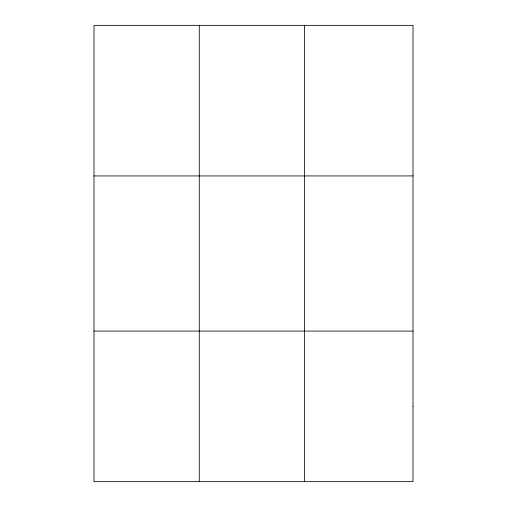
<?xml version="1.0" encoding="UTF-8"?>
<svg xmlns="http://www.w3.org/2000/svg" width="507" height="507" viewBox="0 0 507 507"><rect width="100%" height="100%" fill="white"/><g stroke="black" fill="none" stroke-linecap="round" stroke-linejoin="round"><path stroke-width="0.76" d="M199.27 25.35L199.27 481.65M304.542 25.35L304.542 481.65M93.991 175.929L413.009 175.929M93.991 331.071L413.009 331.071M413.009 406.361L413.009 481.65L93.991 481.65L93.991 25.35L413.009 25.35L413.009 406.361"/></g></svg>
